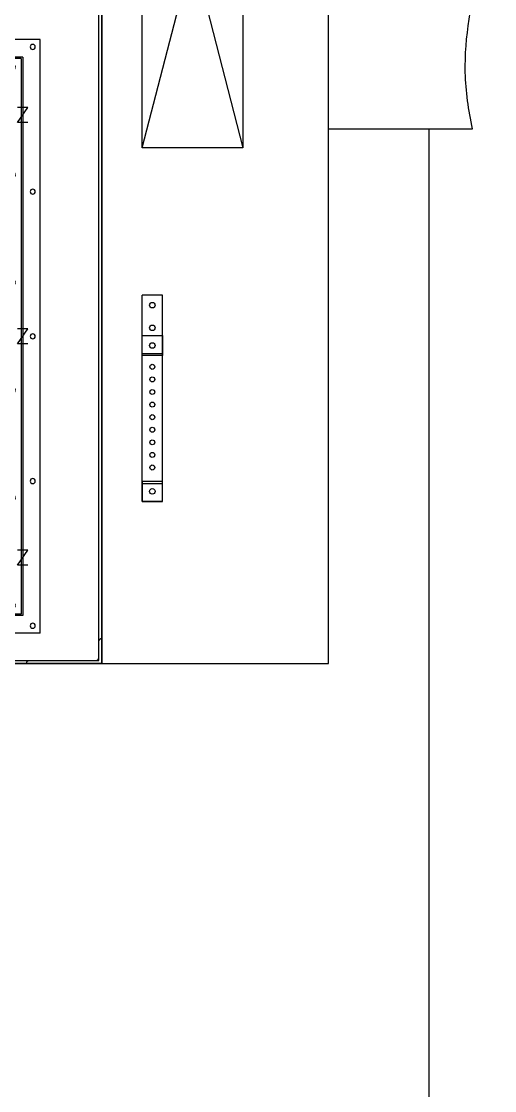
# Model space of a CAD drawing. Header units: millimetres. Extents: x 89450 to 753248, y -530175 to 1209785.
# Drawn here: x 398940 to 399880, y -107040 to -104916 of the extents above; entities that cross this region are included whole.
import ezdxf

# ---------------------------------------------------------------- set-up
doc = ezdxf.new("R2010")
doc.units = ezdxf.units.MM
doc.header["$LTSCALE"] = 150
doc.linetypes.add('HIDDEN', pattern=[9.525, 6.35, -3.175])
doc.layers.add('------00 Load Bank', color=3, linetype='Continuous')
doc.layers.add('-----35 Equipmnet Pad', color=7, linetype='Continuous')

# ---------------------------------------------------------------- blocks, each defined once
blk = doc.blocks.new('A$Cd768ecee')
at = {"color": 0}
for p, q in [((0, 0), (0, 1180)), ((0, 1180), (1180, 1180)), ((1180, 0), (1180, 1180)), ((35, 1145), (1145, 1145)), ((35, 1145), (35, 35)), ((38.2, 1141.8), (1141.8, 1141.8)), ((38.2, 1141.8), (38.2, 38.2)), ((1141.8, 1141.8), (1141.8, 38.2)), ((1145, 1145), (1145, 35)), ((100, 1080), (100, 100)), ((100, 1080), (1080, 1080)), ((103.2, 1076.8), (1076.8, 1076.8)), ((103.2, 1076.8), (103.2, 103.2)), ((1076.8, 1076.8), (1076.8, 103.2)), ((1080, 1080), (1080, 100)), ((100, 100), (1080, 100)), ((103.2, 103.2), (1076.8, 103.2)), ((35, 35), (1145, 35)), ((38.2, 38.2), (1141.8, 38.2)), ((0, 0), (1180, 0))]:
    blk.add_line(p, q, dxfattribs=at)
for points in [[(135, 1155.4), (135, 1134.6), (165, 1155.4), (165, 1134.6)], [(575, 1155.4), (575, 1134.6), (605, 1155.4), (605, 1134.6)], [(1015, 1155.4), (1015, 1134.6), (1045, 1155.4), (1045, 1134.6)], [(24.6, 1015), (45.4, 1015), (24.6, 1045), (45.4, 1045)], [(1155.4, 1015), (1134.6, 1015), (1155.4, 1045), (1134.6, 1045)], [(24.6, 575), (45.4, 575), (24.6, 605), (45.4, 605)], [(1155.4, 575), (1134.6, 575), (1155.4, 605), (1134.6, 605)], [(24.6, 135), (45.4, 135), (24.6, 165), (45.4, 165)], [(1155.4, 135), (1134.6, 135), (1155.4, 165), (1134.6, 165)], [(135, 24.6), (135, 45.4), (165, 24.6), (165, 45.4)], [(575, 24.6), (575, 45.4), (605, 24.6), (605, 45.4)], [(1015, 24.6), (1015, 45.4), (1045, 24.6), (1045, 45.4)]]:
    blk.add_lwpolyline(points, dxfattribs=at)
for centre, radius in [((15, 1165), 5), ((302.5, 1165), 5), ((590, 1165), 5), ((877.5, 1165), 5), ((1165, 1165), 5), ((55, 1125), 5.5), ((269, 1125), 5.5), ((483, 1125), 5.5), ((697, 1125), 5.5), ((911, 1125), 5.5), ((1125, 1125), 5.5), ((55, 911), 5.5), ((1125, 911), 5.5), ((15, 877.5), 5), ((1165, 877.5), 5), ((55, 697), 5.5), ((1125, 697), 5.5), ((15, 590), 5), ((1165, 590), 5), ((55, 483), 5.5), ((1125, 483), 5.5), ((15, 302.5), 5), ((1165, 302.5), 5), ((55, 269), 5.5), ((1125, 269), 5.5), ((55, 55), 5.5), ((269, 55), 5.5), ((483, 55), 5.5), ((697, 55), 5.5), ((911, 55), 5.5), ((1125, 55), 5.5), ((15, 15), 5), ((302.5, 15), 5), ((590, 15), 5), ((877.5, 15), 5), ((1165, 15), 5)]:
    blk.add_circle(centre, radius, dxfattribs=at)

msp = doc.modelspace()

# ---------------------------------------------------------------- linework, layer by layer
at = {"layer": '------00 Load Bank', "color": 161}
for p, q in [((399100.2, -103591.4), (399100.2, -105099.1)), ((399550.2, -105129.1, -9.9), (399836.3, -105129.1, -9.9)), ((399180.2, -105869.5), (399180.2, -105459.5)), ((399220.2, -105459.5), (399180.2, -105459.5)), ((399220.2, -105539.5), (399220.2, -105459.5)), ((399220.2, -105869.5), (399220.2, -105539.5)), ((399220.2, -105869.5), (399180.2, -105869.5))]:
    msp.add_line(p, q, dxfattribs=at)
at = {"layer": '------00 Load Bank', "color": 161, "linetype": 'HIDDEN'}
for p, q in [((399180.2, -105575.5), (399220.2, -105575.5)), ((399180.2, -105833.5), (399220.2, -105833.5))]:
    msp.add_line(p, q, dxfattribs=at)
at = {"layer": '------00 Load Bank', "color": 161, "elevation": 0}
for points in [[(399100.2, -103591.4), (397730.2, -103591.4), (397730.2, -106191.4), (399100.2, -106191.4), (399100.2, -103591.4)], [(399100.2, -106191.4), (399550.2, -106191.4), (399550.2, -103591.4), (399102.5, -103591.4)], [(399180.2, -105539.5), (399220.2, -105539.5), (399220.2, -105579.5), (399180.2, -105579.5), (399180.2, -105539.5)], [(399180.2, -105869.5), (399220.2, -105869.5), (399220.2, -105829.5), (399180.2, -105829.5), (399180.2, -105869.5)]]:
    msp.add_lwpolyline(points, dxfattribs=at)
for points in [[(399100.2, -106191.4), (397730.2, -106191.4), (397730.2, -103591.4), (399100.2, -103591.4)], [(399094.2, -103597.4), (397736.2, -103597.4), (397736.2, -106185.4), (399094.2, -106185.4)]]:
    msp.add_lwpolyline(points, close=True, dxfattribs=at)
at = {"layer": '------00 Load Bank', "color": 161, "linetype": 'HIDDEN', "ltscale": 5, "elevation": -9.9}
msp.add_lwpolyline([(399180.2, -105166.7), (399180.2, -104391.6), (399380.2, -104391.6), (399380.2, -105166.7)], close=True, dxfattribs=at)
for points in [[(399180.2, -105166.7), (399380.2, -104391.6)], [(399180.2, -104391.6), (399380.2, -105166.7)]]:
    msp.add_lwpolyline(points, dxfattribs=at)
at = {"layer": '------00 Load Bank', "color": 161, "ltscale": 0.2, "elevation": 0}
msp.add_lwpolyline([(399100.2, -106141.4), (399100.2, -106191.4), (398950.2, -106191.4), (398950.2, -106191.4, -0.414214), (398956.2, -106185.4), (399088.2, -106185.4, 0.414214), (399094.2, -106179.4), (399094.2, -106147.4, -0.414214), (399100.2, -106141.4), (399100.2, -106141.4)], format="xyb", dxfattribs=at)
at = {"layer": '------00 Load Bank', "color": 161}
for centre, radius in [((399200.2, -105479.5), 5.5), ((399200.2, -105524.5), 5.5), ((399200.2, -105559.5), 5.5), ((399200.2, -105602), 5), ((399200.2, -105627), 5), ((399200.2, -105652), 5), ((399200.2, -105677), 5), ((399200.2, -105702), 5), ((399200.2, -105727), 5), ((399200.2, -105752), 5), ((399200.2, -105777), 5), ((399200.2, -105802), 5), ((399200.2, -105849.5), 5.5)]:
    msp.add_circle(centre, radius, dxfattribs=at)
msp.add_open_spline([(399836.3, -105129.1), (399828.3, -105091.9), (399801.9, -104915.1), (399904.6, -104675.7), (399849.5, -104483.8), (399831.3, -104429.1)], degree=3, knots=[124.01415, 124.01415, 124.01415, 124.01415, 238.000173, 663.61754, 833.548095, 833.548095, 833.548095, 833.548095], dxfattribs=at)
at = {"layer": '-----35 Equipmnet Pad', "color": 161, "ltscale": 5, "elevation": 0}
msp.add_lwpolyline([(399750.2, -108529.1), (399750.2, -105129.1)], dxfattribs=at)

# ---------------------------------------------------------------- block references
at = {"layer": '------00 Load Bank', "color": 161, "xscale": -1}
msp.add_blockref('A$Cd768ecee', (398977.7, -106131.4), dxfattribs=at)

doc.saveas('drawing.dxf')
